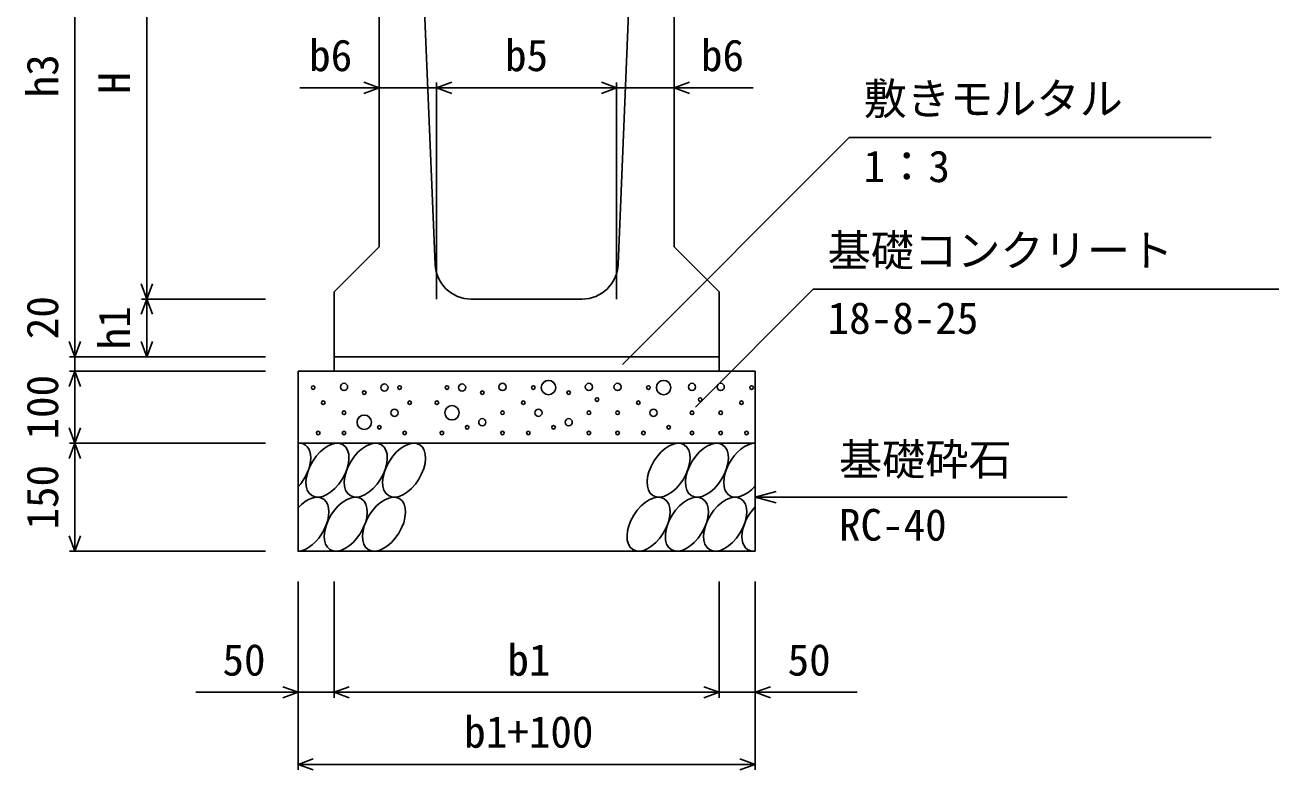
# Model space of a CAD drawing. Units: millimetres, scale not verified. Extents: x -25200 to 25200, y -8910 to 8910.
# Drawn here: x -22553 to -20811, y -1927 to -893 of the extents above; entities that cross this region are included whole.
import ezdxf
from ezdxf.enums import TextEntityAlignment as Align

# ---------------------------------------------------------------- set-up
doc = ezdxf.new("R2010")
doc.units = ezdxf.units.MM
doc.header["$LTSCALE"] = 30
for name, color, linetype, lineweight in [('0-0_DIM', 7, 'Continuous', 25), ('0-2_HATCH', 6, 'Continuous', 25), ('0-5_OUTLINE', 3, 'Continuous', 25)]:
    doc.layers.add(name, color=color, linetype=linetype, lineweight=lineweight)
doc.styles.add('ＭＳ ゴシック', font='')
doc.styles.get('ＭＳ ゴシック').set_extended_font_data('MS Gothic')

msp = doc.modelspace()

# ---------------------------------------------------------------- linework, layer by layer
at = {"layer": '0-0_DIM'}
for p, q in [((-22483.66, -573.61), (-22483.66, -1353.61)), ((-22383.66, -673.61), (-22383.66, -1273.61)), ((-21981.16, -1273.61), (-21981.16, -972.82)), ((-21731.16, -1273.61), (-21731.16, -972.82)), ((-22170.97, -980.32), (-22061.16, -980.32)), ((-21981.16, -980.32), (-22061.16, -980.32)), ((-21981.16, -980.32), (-21731.16, -980.32)), ((-21731.16, -980.32), (-21651.16, -980.32)), ((-21541.34, -980.32), (-21651.16, -980.32)), ((-21408.09, -1049.37), (-21722.96, -1364.25)), ((-21408.09, -1049.37), (-20905.43, -1049.37)), ((-21458.09, -1259.96), (-21621.74, -1423.61)), ((-21458.09, -1259.96), (-20811.22, -1259.96)), ((-22391.16, -1273.61), (-22218.66, -1273.61)), ((-22383.66, -1273.61), (-22383.66, -1353.61)), ((-22491.16, -1353.61), (-22218.66, -1353.61)), ((-22491.16, -1373.61), (-22218.66, -1373.61)), ((-22491.16, -1473.61), (-22218.66, -1473.61)), ((-22483.66, -1473.61), (-22483.66, -1623.61)), ((-21538.66, -1548.61), (-21509.68, -1540.85)), ((-21538.66, -1548.61), (-21105.34, -1548.61)), ((-21538.66, -1548.61), (-21509.68, -1556.38)), ((-22491.16, -1623.61), (-22218.66, -1623.61)), ((-22173.66, -1927.04), (-22173.66, -1665.67)), ((-22123.66, -1827.04), (-22123.66, -1665.67)), ((-21588.66, -1827.04), (-21588.66, -1665.67)), ((-21538.66, -1927.04), (-21538.66, -1665.67)), ((-22173.66, -1819.54), (-22315.45, -1819.54)), ((-22173.66, -1819.54), (-22123.66, -1819.54)), ((-22123.66, -1819.54), (-21588.66, -1819.54)), ((-21538.66, -1819.54), (-21588.66, -1819.54)), ((-21538.66, -1819.54), (-21396.86, -1819.54)), ((-22173.66, -1919.54), (-21538.66, -1919.54))]:
    msp.add_line(p, q, dxfattribs=at)
for points in [[(-22082.3, -972.63), (-22061.16, -980.32), (-22082.3, -988.02)], [(-21960.01, -972.63), (-21981.16, -980.32), (-21960.01, -988.02)], [(-21752.3, -972.63), (-21731.16, -980.32), (-21752.3, -988.02)], [(-21630.01, -972.63), (-21651.16, -980.32), (-21630.01, -988.02)], [(-22375.96, -1252.47), (-22383.66, -1273.61), (-22391.35, -1252.47)], [(-22391.35, -1294.76), (-22383.66, -1273.61), (-22375.96, -1294.76)], [(-22475.96, -1332.47), (-22483.66, -1353.61), (-22491.35, -1332.47)], [(-22375.96, -1332.47), (-22383.66, -1353.61), (-22391.35, -1332.47)], [(-22483.66, -1353.61), (-22483.66, -1373.61), (-22483.66, -1473.61)], [(-22475.96, -1394.76), (-22483.66, -1373.61), (-22491.35, -1394.76)], [(-22475.96, -1452.47), (-22483.66, -1473.61), (-22491.35, -1452.47)], [(-22475.96, -1494.76), (-22483.66, -1473.61), (-22491.35, -1494.76)], [(-22475.96, -1602.47), (-22483.66, -1623.61), (-22491.35, -1602.47)], [(-22194.8, -1811.85), (-22173.66, -1819.54), (-22194.8, -1827.24)], [(-22102.51, -1827.24), (-22123.66, -1819.54), (-22102.51, -1811.85)], [(-21609.8, -1811.85), (-21588.66, -1819.54), (-21609.8, -1827.24)], [(-21517.51, -1811.85), (-21538.66, -1819.54), (-21517.51, -1827.24)], [(-22152.51, -1927.24), (-22173.66, -1919.54), (-22152.51, -1911.85)], [(-21559.8, -1911.85), (-21538.66, -1919.54), (-21559.8, -1927.24)]]:
    msp.add_lwpolyline(points, dxfattribs=at)
at = {"layer": '0-2_HATCH'}
for centre, radius in [((-22109.76, -1395.56), 5), ((-22053.69, -1396.43), 5), ((-21945.77, -1396.43), 5), ((-21889.69, -1395.56), 5), ((-21825.77, -1396.43), 10), ((-21769.69, -1395.56), 5), ((-21729.85, -1395.56), 5), ((-21665.92, -1396.43), 10), ((-21626.44, -1395.56), 5), ((-21586.6, -1395.56), 5), ((-22152.65, -1396.43), 2.5), ((-22081.72, -1403.44), 2.5), ((-22032.65, -1396.43), 2.5), ((-21966.8, -1396.43), 2.5), ((-21917.73, -1403.44), 2.5), ((-21846.8, -1396.43), 2.5), ((-21797.73, -1403.44), 2.5), ((-21758.35, -1413.13), 2.5), ((-21686.95, -1396.43), 2.5), ((-21615.1, -1413.13), 2.5), ((-21543.7, -1396.43), 2.5), ((-22138.64, -1417.45), 2.5), ((-22039.67, -1431.45), 5), ((-22018.64, -1417.45), 2.5), ((-21980.82, -1417.45), 2.5), ((-21959.79, -1431.45), 10), ((-21860.82, -1417.45), 2.5), ((-21839.79, -1431.45), 5), ((-21700.97, -1417.45), 2.5), ((-21679.94, -1431.45), 5), ((-21557.72, -1417.45), 2.5), ((-22109.76, -1431.45), 2.5), ((-22081.72, -1444.58), 10), ((-21917.73, -1444.58), 5), ((-21889.69, -1431.45), 2.5), ((-21797.73, -1444.58), 5), ((-21769.69, -1431.45), 2.5), ((-21729.85, -1431.45), 2.5), ((-21626.44, -1431.45), 2.5), ((-21586.6, -1431.45), 2.5), ((-22145.65, -1459.47), 2.5), ((-22109.76, -1459.47), 2.5), ((-22060.69, -1451.59), 2.5), ((-22025.65, -1459.47), 2.5), ((-21973.81, -1459.47), 2.5), ((-21938.76, -1451.59), 2.5), ((-21889.69, -1459.47), 2.5), ((-21853.81, -1459.47), 2.5), ((-21818.76, -1451.59), 2.5), ((-21769.69, -1459.47), 2.5), ((-21729.85, -1459.47), 2.5), ((-21693.96, -1459.47), 2.5), ((-21658.92, -1451.59), 2.5), ((-21626.44, -1459.47), 2.5), ((-21586.6, -1459.47), 2.5), ((-21550.71, -1459.47), 2.5)]:
    msp.add_circle(centre, radius, dxfattribs=at)
for centre, start_param, end_param in [((-22186.02, -1511.13), 4.385593, 6.6745444), ((-21552.51, -1511.13), 0.3357715, 4.4411806), ((-22160.7, -1586.13), 3.5111464, 7.548991), ((-21527.19, -1586.13), 1.2110787, 3.5658734)]:
    msp.add_ellipse(centre, major_axis=(21.81, 35.31), ratio=0.5792, start_param=start_param, end_param=end_param, dxfattribs=at)
for centre in [(-22132.81, -1511.13), (-22079.6, -1511.13), (-22026.39, -1511.13), (-21658.93, -1511.13), (-21605.72, -1511.13), (-22107.49, -1586.13), (-22054.28, -1586.13), (-21686.82, -1586.13), (-21633.61, -1586.13), (-21580.4, -1586.13)]:
    msp.add_ellipse(centre, major_axis=(21.81, 35.31), ratio=0.5792, dxfattribs=at)
at = {"layer": '0-5_OUTLINE'}
for p, q in [((-21706.16, -673.61), (-21729.16, -1225.69)), ((-22061.16, -801.61), (-22061.16, -1201.11)), ((-21651.16, -801.61), (-21651.16, -1201.11)), ((-22123.66, -1263.61), (-22061.16, -1201.11)), ((-21588.66, -1263.61), (-21651.16, -1201.11)), ((-22123.66, -1263.61), (-22123.66, -1373.61)), ((-21588.66, -1263.61), (-21588.66, -1373.61)), ((-21933.2, -1273.61), (-21779.12, -1273.61)), ((-22123.66, -1353.61), (-21588.66, -1353.61)), ((-21538.66, -1373.61), (-22173.66, -1373.61)), ((-21538.66, -1623.61), (-21538.66, -1373.61)), ((-21538.66, -1473.61), (-22173.66, -1473.61))]:
    msp.add_line(p, q, dxfattribs=at)
for points in [[(-22123.66, -573.61), (-22063.66, -573.61), (-22061.16, -673.61), (-22006.16, -673.61), (-21983.15, -1225.69)], [(-21538.66, -1623.61), (-22173.66, -1623.61), (-22173.66, -1373.61)]]:
    msp.add_lwpolyline(points, dxfattribs=at)
for centre, start, end in [((-21933.2, -1223.61), 182.38594, 270), ((-21779.12, -1223.61), 270, 357.61403)]:
    msp.add_arc(centre, 50, start, end, dxfattribs=at)

# ---------------------------------------------------------------- texts
at = {"layer": '0-0_DIM', "style": 'ＭＳ ゴシック'}
for s, p in [('b6', (-22158.26, -970.32)), ('b5', (-21886.16, -970.32)), ('b6', (-21614.05, -970.32)), ('敷きモルタル', (-21388.09, -1030.64)), ('1：3', (-21388.09, -1124.45)), ('基礎コンクリート', (-21438.09, -1241.22)), ('18-8-25', (-21438.09, -1335.04)), ('基礎砕石', (-21422.34, -1531.44)), ('RC-40', (-21422.34, -1622.13)), ('50', (-22278.66, -1809.54)), ('b1', (-21882.89, -1809.54)), ('50', (-21493.66, -1809.54)), ('b1+100', (-21942.89, -1909.54))]:
    msp.add_text(s, height=43.99, dxfattribs=at).set_placement(p, align=Align.BOTTOM_LEFT)
for s, p in [('h3', (-22493.66, -993.61)), ('H', (-22393.66, -988.61)), ('20', (-22493.66, -1329.3)), ('h1', (-22393.66, -1343.61)), ('100', (-22493.66, -1468.61)), ('150', (-22493.66, -1593.61))]:
    msp.add_text(s, height=43.99, rotation=90, dxfattribs=at).set_placement(p, align=Align.BOTTOM_LEFT)

doc.saveas('drawing.dxf')
